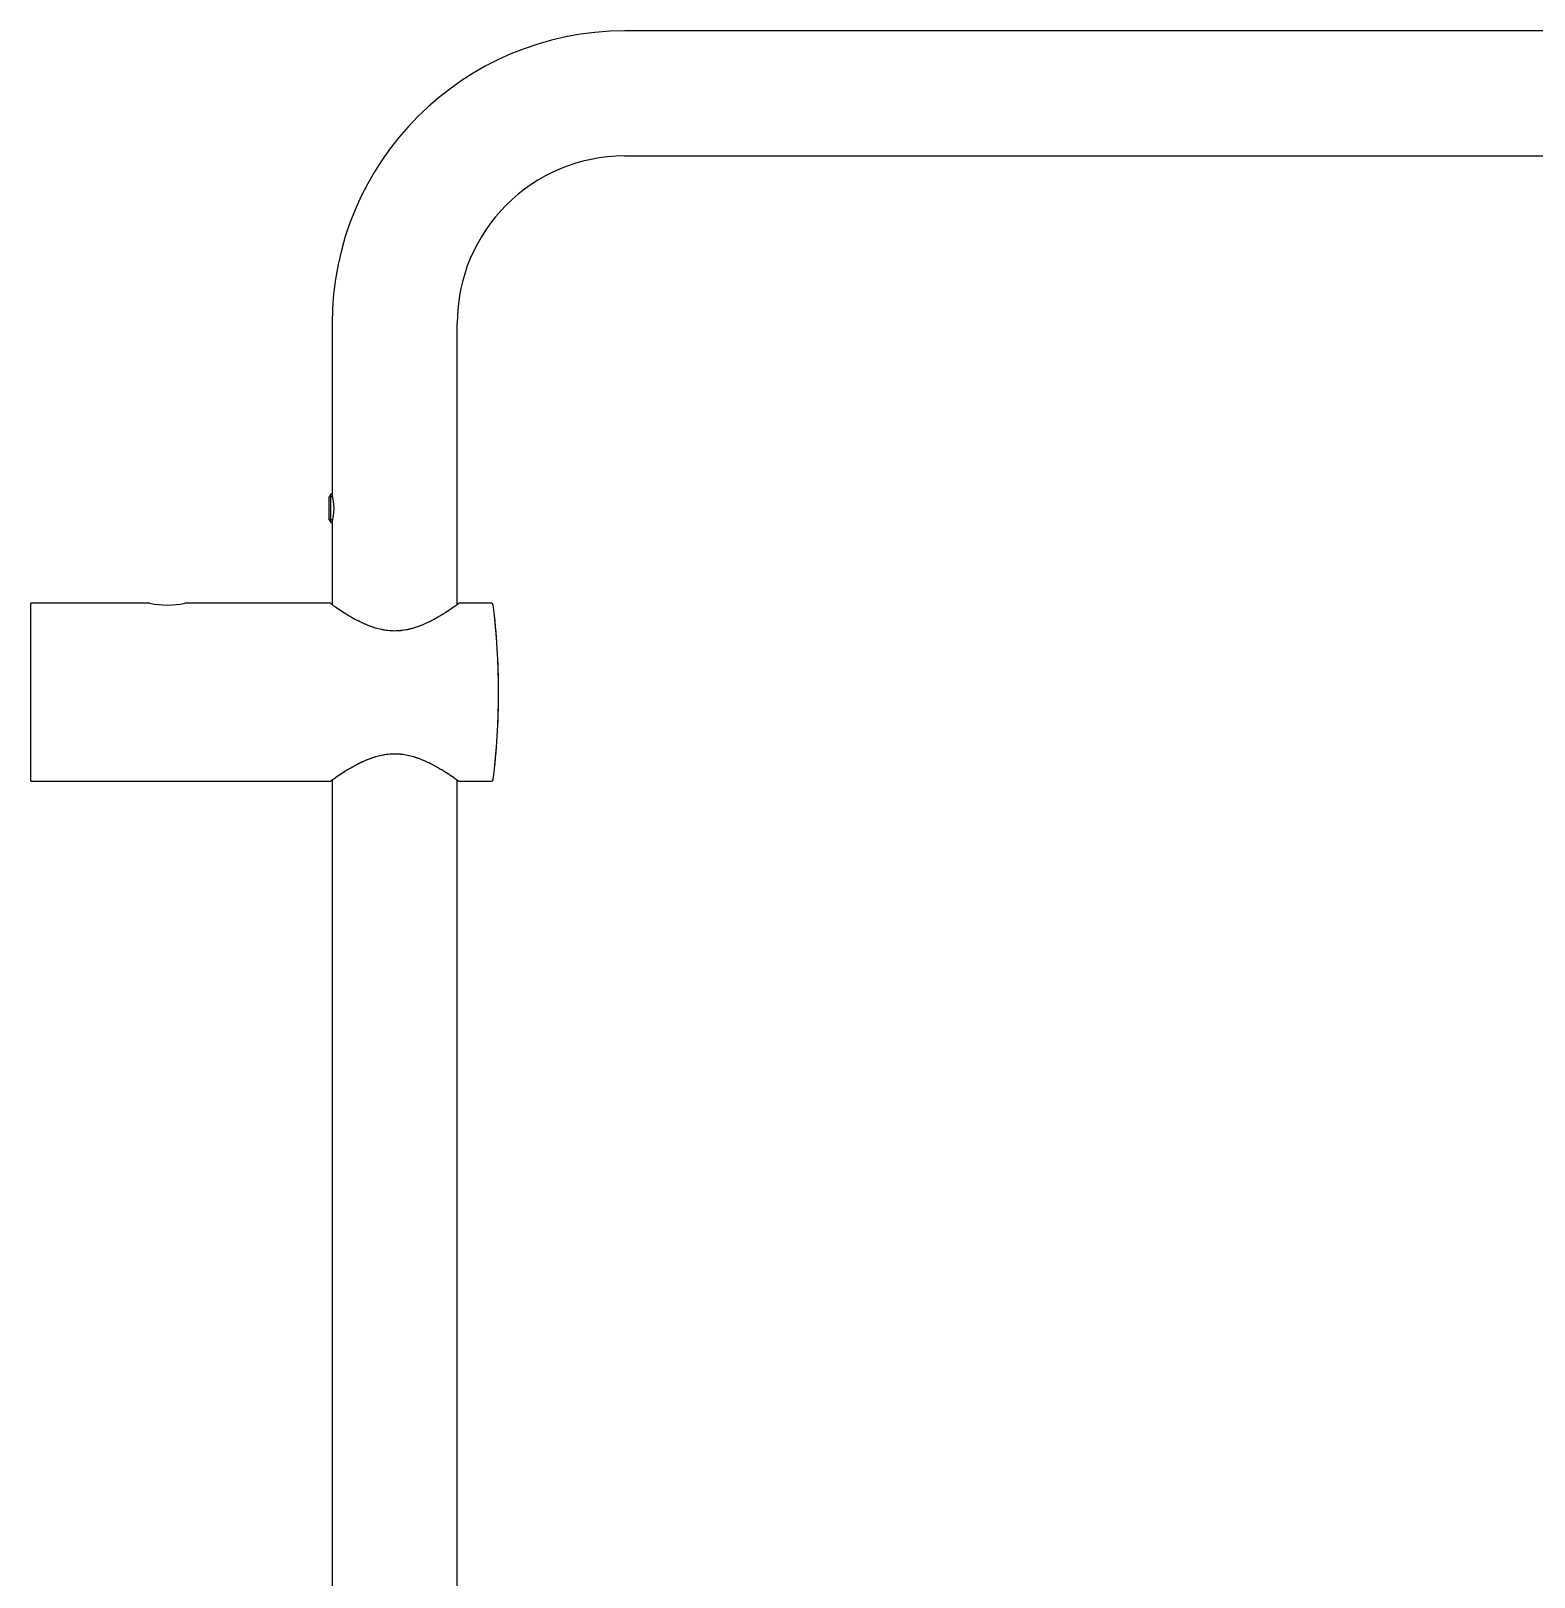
# Model space of a CAD drawing. Header units: millimetres. Extents: x 169 to 4368, y -1049 to 1924.
# Drawn here: x 481.84 to 508.29, y 1188.96 to 1216.16 of the extents above; entities that cross this region are included whole.
import ezdxf

# ---------------------------------------------------------------- set-up
doc = ezdxf.new("R2010")
doc.units = ezdxf.units.MM

msp = doc.modelspace()

# ---------------------------------------------------------------- linework, layer by layer
for p, q in [((518.189, 1216.165), (492.289, 1216.165)), ((492.289, 1213.965), (518.189, 1213.965)), ((487.139, 1211.015), (487.139, 1208.022)), ((489.339, 1206.073), (489.339, 1211.015)), ((487.117, 1208.015), (487.089, 1207.966)), ((487.089, 1207.564), (487.089, 1207.966)), ((487.141, 1207.966), (487.089, 1207.966)), ((487.117, 1207.515), (487.117, 1208.015)), ((487.141, 1208.015), (487.117, 1208.015)), ((487.089, 1207.564), (487.117, 1207.515)), ((487.141, 1207.564), (487.089, 1207.564)), ((487.117, 1207.515), (487.141, 1207.515)), ((487.139, 1207.508), (487.139, 1206.073)), ((481.839, 1202.965), (481.839, 1206.095)), ((483.93, 1206.095), (481.839, 1206.095)), ((481.839, 1202.965), (481.839, 1206.095)), ((483.929, 1206.095), (481.839, 1206.095)), ((487.109, 1206.095), (484.545, 1206.095)), ((487.109, 1206.095), (484.549, 1206.095)), ((489.944, 1206.095), (489.369, 1206.095)), ((489.944, 1206.095), (489.369, 1206.095)), ((481.839, 1202.965), (487.114, 1202.965)), ((481.839, 1202.965), (487.114, 1202.965)), ((487.139, 1202.983), (487.139, 1165.955)), ((489.339, 1165.955), (489.339, 1202.983)), ((489.364, 1202.965), (489.944, 1202.965)), ((489.364, 1202.965), (489.944, 1202.965))]:
    msp.add_line(p, q)
for centre, radius, start, end in [((492.289, 1211.015), 5.15, 90, 180), ((492.289, 1211.015), 2.95, 90, 180), ((486.168, 1207.765), 1.004, 345.1895, 14.8105), ((484.239, 1207.627), 1.564, 258.564, 281.436), ((484.239, 1207.629), 1.565, 258.5756, 281.4244), ((489.944, 1206.065), 0.03, 7.0708, 90), ((489.944, 1206.065), 0.03, 7.0708, 90), ((477.569, 1204.53), 12.5, 352.9292, 7.0708), ((477.569, 1204.53), 12.5, 0, 7.0708), ((477.569, 1204.53), 12.5, 352.9292, 0), ((489.944, 1202.995), 0.03, 270, 352.9292), ((489.944, 1202.995), 0.03, 270, 352.9292)]:
    msp.add_arc(centre, radius, start, end)
for points, knots in [([(487.109, 1206.095), (487.109, 1206.095), (487.111, 1206.094), (487.118, 1206.088), (487.124, 1206.084), (487.135, 1206.076), (487.14, 1206.073), (487.149, 1206.066), (487.154, 1206.062), (487.171, 1206.05), (487.184, 1206.041), (487.206, 1206.026), (487.214, 1206.021), (487.226, 1206.013), (487.23, 1206.01), (487.238, 1206.004), (487.243, 1206.001), (487.265, 1205.986), (487.284, 1205.973), (487.325, 1205.947), (487.346, 1205.933), (487.381, 1205.912), (487.392, 1205.904), (487.411, 1205.893), (487.417, 1205.89), (487.429, 1205.882), (487.435, 1205.878), (487.467, 1205.859), (487.493, 1205.844), (487.548, 1205.814), (487.576, 1205.799), (487.635, 1205.769), (487.666, 1205.755), (487.713, 1205.734), (487.729, 1205.727), (487.762, 1205.713), (487.778, 1205.706), (487.829, 1205.687), (487.863, 1205.676), (487.934, 1205.654), (487.97, 1205.645), (488.026, 1205.633), (488.045, 1205.63), (488.083, 1205.624), (488.102, 1205.621), (488.159, 1205.615), (488.197, 1205.613), (488.255, 1205.613), (488.275, 1205.613), (488.304, 1205.615), (488.313, 1205.615), (488.333, 1205.617), (488.342, 1205.618), (488.39, 1205.623), (488.428, 1205.629), (488.484, 1205.64), (488.502, 1205.644), (488.529, 1205.651), (488.538, 1205.653), (488.557, 1205.658), (488.566, 1205.661), (488.61, 1205.674), (488.645, 1205.686), (488.712, 1205.711), (488.744, 1205.725), (488.807, 1205.753), (488.838, 1205.767), (488.882, 1205.789), (488.897, 1205.797), (488.926, 1205.812), (488.94, 1205.82), (488.981, 1205.842), (489.007, 1205.858), (489.058, 1205.887), (489.082, 1205.902), (489.117, 1205.924), (489.128, 1205.931), (489.144, 1205.941), (489.15, 1205.945), (489.16, 1205.952), (489.165, 1205.955), (489.191, 1205.972), (489.21, 1205.985), (489.246, 1206.008), (489.262, 1206.019), (489.284, 1206.035), (489.291, 1206.04), (489.301, 1206.047), (489.304, 1206.049), (489.31, 1206.053), (489.313, 1206.055), (489.327, 1206.065), (489.337, 1206.072), (489.353, 1206.083), (489.359, 1206.088), (489.367, 1206.093), (489.369, 1206.095), (489.369, 1206.095), (489.369, 1206.095), (489.369, 1206.095)], [0, 0, 0, 0, 0.030321, 0.030321, 0.061572, 0.061572, 0.077197, 0.077197, 0.092823, 0.092823, 0.124073, 0.124073, 0.139699, 0.139699, 0.147511, 0.147511, 0.155324, 0.155324, 0.186575, 0.186575, 0.217825, 0.217825, 0.233451, 0.233451, 0.241263, 0.241263, 0.249076, 0.249076, 0.280327, 0.280327, 0.311577, 0.311577, 0.342828, 0.342828, 0.358453, 0.358453, 0.374079, 0.374079, 0.405329, 0.405329, 0.43658, 0.43658, 0.452205, 0.452205, 0.467831, 0.467831, 0.499081, 0.499081, 0.514707, 0.514707, 0.522519, 0.522519, 0.530332, 0.530332, 0.561583, 0.561583, 0.577208, 0.577208, 0.585021, 0.585021, 0.592834, 0.592834, 0.624084, 0.624084, 0.655335, 0.655335, 0.686586, 0.686586, 0.702211, 0.702211, 0.717836, 0.717836, 0.749087, 0.749087, 0.780338, 0.780338, 0.795963, 0.795963, 0.803776, 0.803776, 0.811588, 0.811588, 0.842839, 0.842839, 0.87409, 0.87409, 0.889715, 0.889715, 0.897528, 0.897528, 0.90534, 0.90534, 0.936591, 0.936591, 0.967842, 0.967842, 0.999092, 0.999092, 1, 1, 1, 1]), ([(487.199, 1206.031), (487.257, 1205.991), (487.34, 1205.935), (487.543, 1205.814), (487.661, 1205.751), (487.93, 1205.649), (488.081, 1205.613), (488.39, 1205.612), (488.544, 1205.648), (488.812, 1205.749), (488.932, 1205.813), (489.134, 1205.932), (489.218, 1205.989), (489.306, 1206.05), (489.329, 1206.067), (489.36, 1206.089), (489.369, 1206.095), (489.369, 1206.095), (489.369, 1206.095), (489.369, 1206.095)], [0, 0, 0, 0, 0.14271, 0.14271, 0.28542, 0.28542, 0.42813, 0.42813, 0.57084, 0.57084, 0.71355, 0.71355, 0.85626, 0.85626, 0.927615, 0.927615, 0.99897, 0.99897, 1, 1, 1, 1]), ([(489.364, 1202.965), (489.364, 1202.965), (489.356, 1202.971), (489.325, 1202.993), (489.302, 1203.009), (489.215, 1203.069), (489.131, 1203.125), (488.93, 1203.243), (488.813, 1203.306), (488.546, 1203.406), (488.393, 1203.442), (488.086, 1203.442), (487.935, 1203.407), (487.667, 1203.307), (487.549, 1203.245), (487.347, 1203.126), (487.265, 1203.07), (487.176, 1203.009), (487.153, 1202.993), (487.122, 1202.971), (487.114, 1202.965), (487.114, 1202.965), (487.114, 1202.965), (487.114, 1202.965)], [0, 0, 0, 0, 0.062461, 0.062461, 0.124922, 0.124922, 0.249844, 0.249844, 0.374767, 0.374767, 0.499689, 0.499689, 0.624611, 0.624611, 0.749533, 0.749533, 0.874455, 0.874455, 0.936916, 0.936916, 0.999378, 0.999378, 1, 1, 1, 1]), ([(489.364, 1202.965), (489.364, 1202.965), (489.362, 1202.966), (489.354, 1202.972), (489.348, 1202.976), (489.337, 1202.984), (489.332, 1202.987), (489.325, 1202.992), (489.323, 1202.994), (489.318, 1202.998), (489.315, 1203), (489.301, 1203.01), (489.288, 1203.019), (489.259, 1203.039), (489.242, 1203.05), (489.216, 1203.068), (489.207, 1203.074), (489.188, 1203.086), (489.178, 1203.093), (489.147, 1203.113), (489.126, 1203.127), (489.08, 1203.155), (489.056, 1203.169), (489.018, 1203.192), (489.006, 1203.199), (488.986, 1203.21), (488.979, 1203.214), (488.966, 1203.222), (488.959, 1203.225), (488.924, 1203.244), (488.896, 1203.259), (488.837, 1203.289), (488.807, 1203.303), (488.745, 1203.331), (488.713, 1203.344), (488.662, 1203.363), (488.645, 1203.369), (488.62, 1203.377), (488.611, 1203.38), (488.593, 1203.386), (488.584, 1203.389), (488.54, 1203.402), (488.504, 1203.411), (488.43, 1203.426), (488.393, 1203.432), (488.345, 1203.437), (488.335, 1203.438), (488.316, 1203.439), (488.287, 1203.441), (488.259, 1203.442), (488.201, 1203.442), (488.163, 1203.44), (488.106, 1203.434), (488.087, 1203.432), (488.059, 1203.427), (488.049, 1203.426), (488.031, 1203.422), (488.021, 1203.421), (487.975, 1203.411), (487.939, 1203.402), (487.869, 1203.381), (487.834, 1203.37), (487.784, 1203.351), (487.767, 1203.344), (487.735, 1203.331), (487.719, 1203.324), (487.671, 1203.303), (487.641, 1203.289), (487.582, 1203.26), (487.554, 1203.245), (487.5, 1203.215), (487.473, 1203.2), (487.442, 1203.181), (487.436, 1203.178), (487.423, 1203.17), (487.417, 1203.167), (487.399, 1203.156), (487.387, 1203.148), (487.353, 1203.127), (487.331, 1203.113), (487.291, 1203.087), (487.272, 1203.075), (487.237, 1203.051), (487.221, 1203.04), (487.202, 1203.027), (487.199, 1203.025), (487.192, 1203.02), (487.181, 1203.013), (487.172, 1203.006), (487.155, 1202.994), (487.146, 1202.988), (487.134, 1202.979), (487.131, 1202.977), (487.126, 1202.974), (487.125, 1202.973), (487.122, 1202.971), (487.121, 1202.97), (487.116, 1202.967), (487.114, 1202.965), (487.114, 1202.965), (487.114, 1202.965), (487.114, 1202.965)], [0, 0, 0, 0, 0.031229, 0.031229, 0.062458, 0.062458, 0.078072, 0.078072, 0.085879, 0.085879, 0.093687, 0.093687, 0.124915, 0.124915, 0.156144, 0.156144, 0.171759, 0.171759, 0.187373, 0.187373, 0.218602, 0.218602, 0.249831, 0.249831, 0.265445, 0.265445, 0.273252, 0.273252, 0.28106, 0.28106, 0.312288, 0.312288, 0.343517, 0.343517, 0.374746, 0.374746, 0.390361, 0.390361, 0.398168, 0.398168, 0.405975, 0.405975, 0.437204, 0.437204, 0.468433, 0.468433, 0.47624, 0.47624, 0.484047, 0.499661, 0.499661, 0.53089, 0.53089, 0.546505, 0.546505, 0.554312, 0.554312, 0.562119, 0.562119, 0.593348, 0.593348, 0.624577, 0.624577, 0.640191, 0.640191, 0.655806, 0.655806, 0.687035, 0.687035, 0.718263, 0.718263, 0.749492, 0.749492, 0.757299, 0.757299, 0.765107, 0.765107, 0.780721, 0.780721, 0.81195, 0.81195, 0.843179, 0.843179, 0.874408, 0.874408, 0.882215, 0.882215, 0.890022, 0.905636, 0.905636, 0.936865, 0.936865, 0.95248, 0.95248, 0.960287, 0.960287, 0.968094, 0.968094, 0.999323, 0.999323, 1, 1, 1, 1])]:
    msp.add_open_spline(points, degree=3, knots=knots)

doc.saveas('drawing.dxf')
